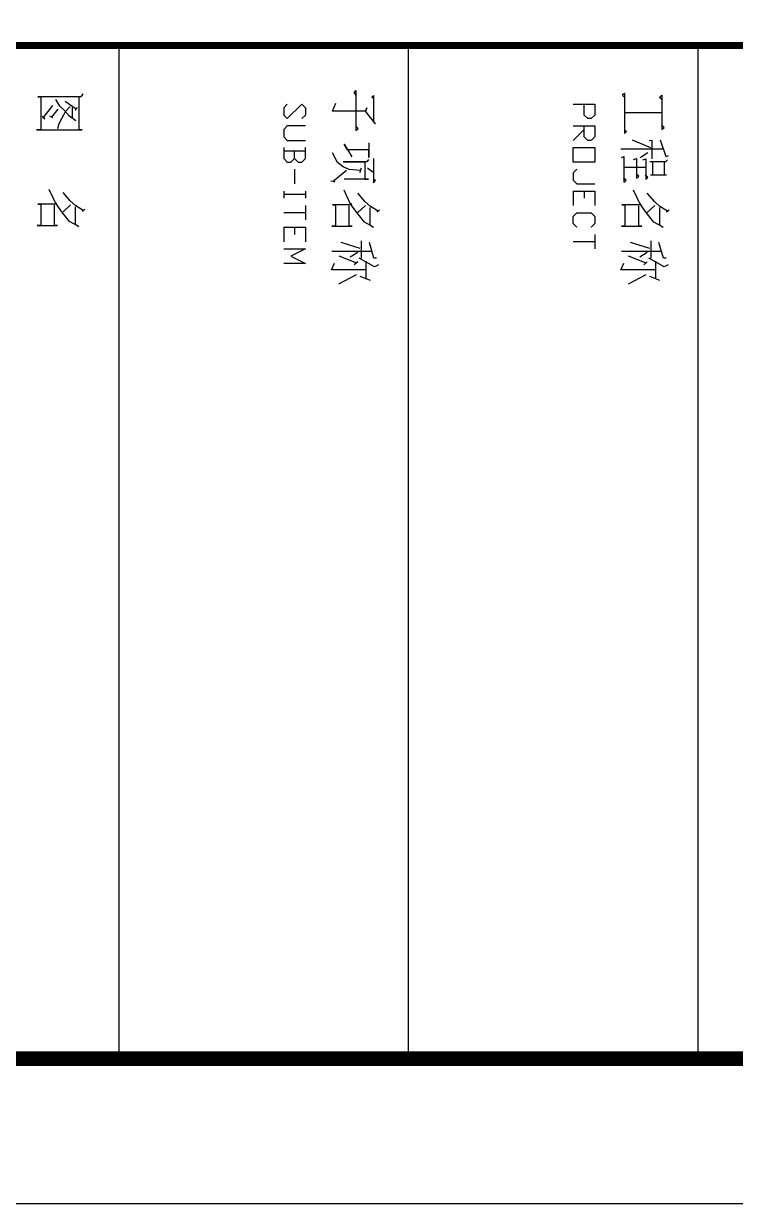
# Model space of a CAD drawing. Extents: x 2506385 to 2810062, y -487803 to -193521.
# Drawn here: x 2648405 to 2653321, y -450039 to -441887 of the extents above; entities that cross this region are included whole.
import ezdxf

# ---------------------------------------------------------------- set-up
doc = ezdxf.new("R2010")
doc.units = 0
doc.header["$LTSCALE"] = 1000
doc.header["$MEASUREMENT"] = 0
doc.layers.add('PUB_TITLE', color=4, linetype='Continuous')

# ---------------------------------------------------------------- blocks, each defined once
blk = doc.blocks.new('EWW')
at = {"layer": 'PUB_TITLE'}
for p, q in [((-165269.7518134492, 273754.5627054563), (-158269.7518069299, 273754.5627054563)), ((-164927.6051208528, 273507.1088509718), (-164689.6051206312, 273507.1088509718)), ((-164910.1051208361, 273489.6088509746), (-164927.6051208528, 273507.1088509718)), ((-164896.105120823, 273507.1088509718), (-164910.1051208361, 273489.6088509746)), ((-164805.1051207392, 273507.1088509718), (-164805.1051207392, 273248.1088510137)), ((-164805.1051207392, 273503.6088509727), (-164805.1051207392, 273248.1088510137)), ((-164703.6051206442, 273521.1088509699), (-164717.6051206572, 273503.6088509727)), ((-164689.6051206312, 273507.1088509718), (-164703.6051206442, 273521.1088509699)), ((-164500.6051204561, 273535.1088509671), (-164616.1051205622, 273496.6088509737)), ((-164553.1051205045, 273517.6088509699), (-164553.1051205045, 273223.6088510174)), ((-164507.6051204635, 273549.1088509653), (-164500.6051204561, 273535.1088509671)), ((-164479.6051204356, 273545.6088509662), (-164465.6051204226, 273531.6088509681)), ((-164465.6051204226, 273531.6088509681), (-164465.6051204226, 273423.1088509858)), ((-164465.6051204226, 273521.1088509699), (-164371.1051203369, 273521.1088509699)), ((-164374.6051203369, 273538.6088509671), (-164374.6051203369, 273426.6088509848)), ((-164157.6051201357, 273493.1088509746), (-164192.6051201674, 273454.6088509802)), ((-164126.1051201059, 273545.6088509662), (-164157.6051201357, 273493.1088509746)), ((-164150.6051201283, 273489.6088509746), (-164031.6051200184, 273489.6088509746)), ((-164133.1051201134, 273556.1088509643), (-164119.1051201003, 273538.6088509671)), ((-164119.1051201003, 273538.6088509671), (-164126.1051201059, 273545.6088509662)), ((-164014.1051200016, 273514.1088509709), (-164049.1051200351, 273451.1088509811)), ((-164031.6051200184, 273489.6088509746), (-164014.1051200016, 273514.1088509709)), ((-163800.6051198023, 273517.6088509699), (-163909.1051199047, 273486.1088509755)), ((-163846.1051198451, 273503.6088509727), (-163846.1051198451, 273227.1088510165)), ((-163800.6051198023, 273535.1088509671), (-163800.6051198023, 273517.6088509699)), ((-163741.1051197483, 273521.1088509699), (-163800.6051198023, 273416.1088509867)), ((-163755.1051197632, 273549.1088509653), (-163741.1051197483, 273521.1088509699)), ((-163646.6051196589, 273493.1088509746), (-163674.6051196849, 273423.1088509858)), ((-164616.1051205622, 273437.108850983), (-164486.6051204412, 273437.108850983)), ((-164612.6051205604, 273419.6088509858), (-164616.1051205622, 273437.108850983)), ((-164563.6051205157, 273430.1088509839), (-164616.1051205622, 273304.1088510044)), ((-164528.6051204803, 273409.1088509876), (-164493.6051204486, 273356.608850996)), ((-164462.1051204188, 273440.608850983), (-164371.1051203369, 273440.608850983)), ((-164357.105120322, 273409.1088509876), (-164374.6051203369, 273391.6088509904)), ((-164343.1051203089, 273395.1088509904), (-164357.105120322, 273409.1088509876)), ((-164192.6051201674, 273454.6088509802), (-164248.6051202195, 273405.6088509886)), ((-164164.6051201432, 273458.1088509802), (-164115.6051200985, 273405.6088509886)), ((-164049.1051200351, 273451.1088509811), (-164115.6051200985, 273398.6088509895)), ((-163919.605119914, 273430.1088509839), (-163800.6051198023, 273430.1088509839)), ((-163867.1051198675, 273423.1088509858), (-163909.1051199047, 273290.1088510072)), ((-163839.1051198395, 273405.6088509886), (-163807.6051198097, 273353.1088509969)), ((-163779.6051197855, 273461.6088509792), (-163657.10511967, 273461.6088509792)), ((-163776.1051197799, 273405.6088509886), (-163755.1051197632, 273381.1088509923)), ((-163720.1051197278, 273461.6088509792), (-163720.1051197278, 273223.6088510174)), ((-164490.1051204449, 273332.1088509997), (-164353.6051203182, 273332.1088509997)), ((-164483.1051204412, 273311.1088510035), (-164490.1051204449, 273332.1088509997)), ((-164486.6051204412, 273395.1088509904), (-164343.1051203089, 273395.1088509904)), ((-164479.6051204356, 273374.1088509932), (-164486.6051204412, 273395.1088509904)), ((-164427.105120389, 273391.6088509904), (-164427.105120389, 273244.6088510137)), ((-164367.6051203313, 273346.1088509979), (-164381.6051203443, 273328.6088510007)), ((-164353.6051203182, 273332.1088509997), (-164367.6051203313, 273346.1088509979)), ((-164178.6051201543, 273353.1088509969), (-164269.60512024, 273311.1088510035)), ((-164115.6051200985, 273398.6088509895), (-164178.6051201543, 273353.1088509969)), ((-164175.1051201525, 273363.6088509951), (-164168.105120145, 273356.608850996)), ((-164168.105120145, 273356.608850996), (-164168.105120145, 273230.6088510165)), ((-164021.105120009, 273346.1088509979), (-164161.1051201394, 273346.1088509979)), ((-164021.105120009, 273367.1088509941), (-164021.105120009, 273346.1088509979)), ((-164021.105120009, 273227.1088510165), (-164021.105120009, 273367.1088509941)), ((-163765.6051197706, 273398.6088509895), (-163814.6051198153, 273276.108851009)), ((-163685.1051196961, 273395.1088509904), (-163622.1051196365, 273272.608851009)), ((-164941.6051208659, 273248.1088510137), (-164661.6051206051, 273248.1088510137)), ((-164931.1051208584, 273234.1088510156), (-164941.6051208659, 273248.1088510137)), ((-164913.6051208398, 273244.6088510137), (-164931.1051208584, 273234.1088510156)), ((-164675.60512062, 273262.1088510109), (-164689.6051206312, 273248.1088510137)), ((-164661.6051206051, 273248.1088510137), (-164675.60512062, 273262.1088510109)), ((-164504.1051204579, 273244.6088510137), (-164325.6051202922, 273244.6088510137)), ((-164497.1051204524, 273227.1088510165), (-164504.1051204579, 273244.6088510137)), ((-164339.6051203071, 273258.6088510118), (-164353.6051203182, 273241.1088510146)), ((-164325.6051202922, 273244.6088510137), (-164339.6051203071, 273258.6088510118)), ((-164168.105120145, 273251.6088510128), (-164021.105120009, 273251.6088510128)), ((-164168.105120145, 273230.6088510165), (-164168.105120145, 273251.6088510128)), ((-164021.105120009, 273251.6088510128), (-164021.105120009, 273227.1088510165)), ((-163720.1051197278, 273223.6088510174), (-163765.6051197706, 273244.6088510137)), ((-164864.5151709861, 273043.9810227863), (-164789.5151709171, 273043.9810227863)), ((-164864.5151709861, 272893.9810228106), (-164864.5151709861, 273043.9810227863)), ((-164789.5151709171, 273043.9810227863), (-164764.5151708929, 273018.9810227901)), ((-164764.5151708929, 273018.9810227901), (-164764.5151708929, 272993.9810227938)), ((-164714.5151708482, 273043.9810227863), (-164639.5151707774, 273043.9810227863)), ((-164714.5151708482, 272893.9810228106), (-164714.5151708482, 273043.9810227863)), ((-164639.5151707774, 273043.9810227863), (-164614.5151707532, 273018.9810227901)), ((-164614.5151707532, 273018.9810227901), (-164614.5151707532, 272993.9810227938)), ((-164564.5151707067, 273043.9810227863), (-164464.5151706135, 273043.9810227863)), ((-164564.5151707067, 272893.9810228106), (-164564.5151707067, 273043.9810227863)), ((-164464.5151706135, 273043.9810227863), (-164464.5151706135, 272893.9810228106)), ((-164314.5151704757, 272918.9810228059), (-164314.5151704757, 273043.9810227863)), ((-164264.5151704273, 273043.9810227863), (-164164.5151703341, 273043.9810227863)), ((-164264.5151704273, 272893.9810228106), (-164264.5151704273, 273043.9810227863)), ((-164114.5151702894, 273018.9810227901), (-164089.5151702671, 273043.9810227863)), ((-164114.5151702894, 272918.9810228059), (-164114.5151702894, 273018.9810227901)), ((-164089.5151702671, 273043.9810227863), (-164039.5151702187, 273043.9810227863)), ((-164039.5151702187, 273043.9810227863), (-164014.5151701944, 273018.9810227901)), ((-163964.5151701479, 273043.9810227863), (-163864.5151700547, 273043.9810227863)), ((-163914.5151701032, 273043.9810227863), (-163914.5151701032, 272893.9810228106)), ((-164789.5151709171, 272968.9810227985), (-164864.5151709861, 272968.9810227985)), ((-164764.5151708929, 272993.9810227938), (-164789.5151709171, 272968.9810227985)), ((-164639.5151707774, 272968.9810227985), (-164714.5151708482, 272968.9810227985)), ((-164689.5151708259, 272968.9810227985), (-164614.5151707532, 272893.9810228106)), ((-164614.5151707532, 272993.9810227938), (-164639.5151707774, 272968.9810227985)), ((-164414.515170567, 272918.9810228059), (-164389.5151705446, 272893.9810228106)), ((-164339.5151704981, 272893.9810228106), (-164314.5151704757, 272918.9810228059)), ((-164264.5151704273, 272968.9810227985), (-164214.5151703807, 272968.9810227985)), ((-164089.5151702671, 272893.9810228106), (-164114.5151702894, 272918.9810228059)), ((-164014.5151701944, 272918.9810228059), (-164039.5151702187, 272893.9810228106)), ((-164464.5151706135, 272893.9810228106), (-164564.5151707067, 272893.9810228106)), ((-164389.5151705446, 272893.9810228106), (-164339.5151704981, 272893.9810228106)), ((-164264.5151704273, 272893.9810228106), (-164164.5151703341, 272893.9810228106)), ((-164039.5151702187, 272893.9810228106), (-164089.5151702671, 272893.9810228106)), ((-165269.7518134492, 271754.5627057757), (-158269.7518069299, 271754.5627057757)), ((-164126.1051201059, 271545.6088512857), (-164157.6051201357, 271493.108851294)), ((-164133.1051201134, 271556.1088512847), (-164119.1051201003, 271538.6088512875)), ((-164119.1051201003, 271538.6088512875), (-164126.1051201059, 271545.6088512857)), ((-163800.6051198023, 271535.1088512875), (-163800.6051198023, 271517.6088512903)), ((-163755.1051197632, 271549.1088512857), (-163741.1051197483, 271521.1088512903)), ((-164924.105120851, 271514.1088512912), (-164742.1051206796, 271514.1088512912)), ((-164913.6051208398, 271503.6088512931), (-164924.105120851, 271514.1088512912)), ((-164903.1051208305, 271514.1088512912), (-164913.6051208398, 271503.6088512931)), ((-164840.1051207709, 271468.6088512987), (-164815.6051207485, 271458.1088512996)), ((-164815.6051207485, 271458.1088512996), (-164840.1051207709, 271468.6088512987)), ((-164728.1051206666, 271528.1088512884), (-164815.6051207485, 271458.1088512996)), ((-164815.6051207485, 271458.1088512996), (-164815.6051207485, 271230.6088513369)), ((-164742.1051206796, 271514.1088512912), (-164728.1051206666, 271528.1088512884)), ((-164598.6051205455, 271482.6088512959), (-164497.1051204524, 271482.6088512959)), ((-164549.6051205008, 271482.6088512959), (-164549.6051205008, 271335.6088513192)), ((-164497.1051204524, 271482.6088512959), (-164549.6051205008, 271482.6088512959)), ((-164490.1051204449, 271514.1088512912), (-164322.1051202884, 271514.1088512912)), ((-164483.1051204412, 271479.1088512968), (-164465.6051204226, 271468.6088512987)), ((-164465.6051204226, 271468.6088512987), (-164465.6051204226, 271304.1088513248)), ((-164465.6051204226, 271454.6088513006), (-164346.6051203108, 271454.6088513006)), ((-164465.6051204226, 271304.1088513248), (-164465.6051204226, 271454.6088513006)), ((-164395.6051203592, 271510.6088512912), (-164423.6051203834, 271472.1088512978)), ((-164336.1051203015, 271528.1088512884), (-164346.6051203108, 271514.1088512912)), ((-164346.6051203108, 271479.1088512968), (-164346.6051203108, 271311.1088513238)), ((-164346.6051203108, 271454.6088513006), (-164346.6051203108, 271479.1088512968)), ((-164322.1051202884, 271514.1088512912), (-164336.1051203015, 271528.1088512884)), ((-164192.6051201674, 271454.6088513006), (-164248.6051202195, 271405.608851308)), ((-164157.6051201357, 271493.108851294), (-164192.6051201674, 271454.6088513006)), ((-164164.6051201432, 271458.1088512996), (-164115.6051200985, 271405.608851308)), ((-164150.6051201283, 271489.608851295), (-164031.6051200184, 271489.608851295)), ((-164049.1051200351, 271451.1088513015), (-164115.6051200985, 271398.6088513099)), ((-164014.1051200016, 271514.1088512912), (-164049.1051200351, 271451.1088513015)), ((-164031.6051200184, 271489.608851295), (-164014.1051200016, 271514.1088512912)), ((-163800.6051198023, 271517.6088512903), (-163909.1051199047, 271486.1088512959)), ((-163846.1051198451, 271503.6088512931), (-163846.1051198451, 271227.1088513369)), ((-163741.1051197483, 271521.1088512903), (-163800.6051198023, 271416.1088513071)), ((-163779.6051197855, 271461.6088512996), (-163657.10511967, 271461.6088512996)), ((-163720.1051197278, 271461.6088512996), (-163720.1051197278, 271223.6088513378)), ((-163646.6051196589, 271493.108851294), (-163674.6051196849, 271423.1088513052)), ((-164959.1051208826, 271391.6088513108), (-164682.6051206237, 271391.6088513108)), ((-164945.1051208696, 271381.1088513127), (-164959.1051208826, 271391.6088513108)), ((-164927.6051208528, 271395.1088513099), (-164945.1051208696, 271381.1088513127)), ((-164696.6051206368, 271409.108851308), (-164710.6051206498, 271395.1088513099)), ((-164682.6051206237, 271391.6088513108), (-164696.6051206368, 271409.108851308)), ((-164423.6051203834, 271430.1088513043), (-164392.1051203536, 271419.6088513061)), ((-164406.1051203667, 271426.6088513052), (-164413.1051203741, 271346.1088513182)), ((-164392.1051203536, 271419.6088513061), (-164406.1051203667, 271426.6088513052)), ((-164115.6051200985, 271398.6088513099), (-164178.6051201543, 271353.1088513164)), ((-164021.105120009, 271367.1088513145), (-164021.105120009, 271346.1088513182)), ((-164021.105120009, 271227.1088513369), (-164021.105120009, 271367.1088513145)), ((-163919.605119914, 271430.1088513043), (-163800.6051198023, 271430.1088513043)), ((-163867.1051198675, 271423.1088513052), (-163909.1051199047, 271290.1088513266)), ((-163839.1051198395, 271405.608851308), (-163807.6051198097, 271353.1088513164)), ((-163765.6051197706, 271398.6088513099), (-163814.6051198153, 271276.1088513294)), ((-163776.1051197799, 271405.608851308), (-163755.1051197632, 271381.1088513127)), ((-163685.1051196961, 271395.1088513099), (-163622.1051196365, 271272.6088513294)), ((-164588.105120538, 271311.1088513238), (-164500.6051204561, 271363.6088513155)), ((-164549.6051205008, 271335.6088513192), (-164588.105120538, 271311.1088513238)), ((-164430.605120389, 271304.1088513248), (-164462.1051204188, 271265.6088513313)), ((-164413.1051203741, 271346.1088513182), (-164430.605120389, 271304.1088513248)), ((-164406.1051203667, 271328.608851321), (-164332.6051202996, 271237.608851335)), ((-164178.6051201543, 271353.1088513164), (-164269.60512024, 271311.1088513238)), ((-164175.1051201525, 271363.6088513155), (-164168.105120145, 271356.6088513164)), ((-164168.105120145, 271356.6088513164), (-164168.105120145, 271230.6088513369)), ((-164021.105120009, 271346.1088513182), (-164161.1051201394, 271346.1088513182)), ((-164815.6051207485, 271230.6088513369), (-164871.6051208007, 271255.1088513322)), ((-164462.1051204188, 271265.6088513313), (-164528.6051204803, 271230.6088513369)), ((-164329.1051202959, 271248.1088513331), (-164332.6051202996, 271220.1088513378)), ((-164332.6051202996, 271237.608851335), (-164329.1051202959, 271248.1088513331)), ((-164168.105120145, 271251.6088513331), (-164021.105120009, 271251.6088513331)), ((-164168.105120145, 271230.6088513369), (-164168.105120145, 271251.6088513331)), ((-164021.105120009, 271251.6088513331), (-164021.105120009, 271227.1088513369)), ((-163720.1051197278, 271223.6088513378), (-163765.6051197706, 271244.6088513341)), ((-164864.5151709861, 271018.9810231104), (-164839.5151709637, 271043.9810231067)), ((-164839.5151709637, 271043.9810231067), (-164789.5151709171, 271043.9810231067)), ((-164789.5151709171, 271043.9810231067), (-164764.5151708929, 271018.9810231104)), ((-164714.5151708482, 271043.9810231067), (-164714.5151708482, 270918.9810231263)), ((-164614.5151707532, 270918.9810231263), (-164614.5151707532, 271043.9810231067)), ((-164489.5151706396, 271043.9810231067), (-164564.5151707067, 271043.9810231067)), ((-164539.5151706843, 271043.9810231067), (-164539.5151706843, 270893.98102313)), ((-164464.5151706135, 271018.9810231104), (-164489.5151706396, 271043.9810231067)), ((-164264.5151704273, 271043.9810231067), (-164214.5151703807, 271043.9810231067)), ((-164239.5151704049, 271043.9810231067), (-164239.5151704049, 270893.98102313)), ((-164164.5151703341, 271043.9810231067), (-164064.515170241, 271043.9810231067)), ((-164114.5151702894, 271043.9810231067), (-164114.5151702894, 270893.98102313)), ((-164014.5151701944, 271043.9810231067), (-163914.5151701032, 271043.9810231067)), ((-164014.5151701944, 270893.98102313), (-164014.5151701944, 271043.9810231067)), ((-163864.5151700547, 271043.9810231067), (-163814.5151700082, 270943.9810231226)), ((-163864.5151700547, 270893.98102313), (-163864.5151700547, 271043.9810231067)), ((-163814.5151700082, 270943.9810231226), (-163764.5151699616, 271043.9810231067)), ((-163764.5151699616, 271043.9810231067), (-163764.5151699616, 270893.98102313)), ((-164764.5151708929, 270918.9810231263), (-164864.5151709861, 271018.9810231104)), ((-164489.5151706396, 270968.9810231179), (-164539.5151706843, 270968.9810231179)), ((-164489.5151706396, 270968.9810231179), (-164464.5151706135, 270993.9810231142)), ((-164464.5151706135, 270943.9810231226), (-164489.5151706396, 270968.9810231179)), ((-164464.5151706135, 270993.9810231142), (-164464.5151706135, 271018.9810231104)), ((-164414.515170567, 270968.9810231179), (-164314.5151704757, 270968.9810231179)), ((-164014.5151701944, 270968.9810231179), (-163964.5151701479, 270968.9810231179)), ((-164864.5151709861, 270918.9810231263), (-164839.5151709637, 270893.98102313)), ((-164839.5151709637, 270893.98102313), (-164789.5151709171, 270893.98102313)), ((-164789.5151709171, 270893.98102313), (-164764.5151708929, 270918.9810231263)), ((-164714.5151708482, 270918.9810231263), (-164689.5151708259, 270893.98102313)), ((-164689.5151708259, 270893.98102313), (-164639.5151707774, 270893.98102313)), ((-164639.5151707774, 270893.98102313), (-164614.5151707532, 270918.9810231263)), ((-164564.5151707067, 270893.98102313), (-164489.5151706396, 270893.98102313)), ((-164489.5151706396, 270893.98102313), (-164464.5151706135, 270918.9810231263)), ((-164464.5151706135, 270918.9810231263), (-164464.5151706135, 270943.9810231226)), ((-164264.5151704273, 270893.98102313), (-164214.5151703807, 270893.98102313)), ((-164014.5151701944, 270893.98102313), (-163914.5151701032, 270893.98102313)), ((-165269.7518134492, 269754.5627060961), (-158269.7518069299, 269754.5627060961)), ((-164935.890879473, 269506.215430636), (-164914.8908794506, 269492.2154306378)), ((-164914.8908794506, 269492.2154306378), (-164914.8908794506, 269194.7154306853)), ((-164687.3908792383, 269502.715430636), (-164687.3908792383, 269481.7154306397)), ((-164687.3908792383, 269187.7154306872), (-164687.3908792383, 269502.715430636)), ((-164130.8908787204, 269509.715430635), (-164162.3908787502, 269457.2154306434)), ((-164137.8908787279, 269520.2154306332), (-164123.8908787149, 269502.715430636)), ((-164123.8908787149, 269502.715430636), (-164130.8908787204, 269509.715430635)), ((-164687.3908792383, 269481.7154306397), (-164914.8908794506, 269481.7154306397)), ((-164830.8908793724, 269460.7154306434), (-164883.3908794208, 269383.7154306555)), ((-164848.390879391, 269418.7154306499), (-164813.3908793556, 269387.2154306546)), ((-164841.3908793835, 269467.7154306425), (-164823.8908793686, 269453.7154306443)), ((-164841.3908793835, 269432.7154306481), (-164771.3908793165, 269432.7154306481)), ((-164823.8908793686, 269453.7154306443), (-164830.8908793724, 269460.7154306434)), ((-164781.8908793277, 269415.2154306499), (-164820.3908793631, 269380.2154306564)), ((-164750.3908792979, 269457.2154306434), (-164781.8908793277, 269415.2154306499)), ((-164771.3908793165, 269432.7154306481), (-164750.3908792979, 269457.2154306434)), ((-164197.3908787819, 269418.7154306499), (-164253.3908788341, 269369.7154306574)), ((-164162.3908787502, 269457.2154306434), (-164197.3908787819, 269418.7154306499)), ((-164169.3908787577, 269422.215430649), (-164120.390878713, 269369.7154306574)), ((-164155.3908787428, 269453.7154306443), (-164036.3908786329, 269453.7154306443)), ((-164053.8908786497, 269415.2154306499), (-164120.390878713, 269362.7154306592)), ((-164018.8908786161, 269478.2154306406), (-164053.8908786497, 269415.2154306499)), ((-164036.3908786329, 269453.7154306443), (-164018.8908786161, 269478.2154306406)), ((-164851.8908793929, 269348.7154306611), (-164897.3908794357, 269320.7154306658)), ((-164820.3908793631, 269380.2154306564), (-164851.8908793929, 269348.7154306611)), ((-164830.8908793724, 269334.715430663), (-164774.8908793202, 269289.2154306704)), ((-164813.3908793556, 269387.2154306546), (-164767.8908793165, 269362.7154306592)), ((-164767.8908793165, 269362.7154306592), (-164729.3908792792, 269341.715430662)), ((-164729.3908792792, 269341.715430662), (-164694.3908792457, 269331.2154306639)), ((-164120.390878713, 269362.7154306592), (-164183.3908787689, 269317.2154306658)), ((-164025.8908786236, 269331.2154306639), (-164025.8908786236, 269310.2154306676)), ((-164025.8908786236, 269191.2154306863), (-164025.8908786236, 269331.2154306639)), ((-164855.3908793947, 269296.2154306695), (-164771.3908793165, 269233.2154306797)), ((-164771.3908793165, 269296.2154306695), (-164781.8908793277, 269278.7154306723)), ((-164774.8908793202, 269289.2154306704), (-164771.3908793165, 269296.2154306695)), ((-164183.3908787689, 269317.2154306658), (-164274.3908788546, 269275.2154306732)), ((-164179.890878767, 269327.7154306648), (-164172.8908787596, 269320.7154306658)), ((-164172.8908787596, 269320.7154306658), (-164172.8908787596, 269194.7154306853)), ((-164025.8908786236, 269310.2154306676), (-164165.890878754, 269310.2154306676)), ((-164914.8908794506, 269215.7154306825), (-164687.3908792383, 269215.7154306825)), ((-164914.8908794506, 269194.7154306853), (-164914.8908794506, 269215.7154306825)), ((-164764.3908793109, 269243.7154306779), (-164778.3908793239, 269226.2154306807)), ((-164771.3908793165, 269233.2154306797), (-164764.3908793109, 269243.7154306779)), ((-164687.3908792383, 269215.7154306825), (-164687.3908792383, 269187.7154306872)), ((-164172.8908787596, 269215.7154306825), (-164025.8908786236, 269215.7154306825)), ((-164172.8908787596, 269194.7154306853), (-164172.8908787596, 269215.7154306825)), ((-164025.8908786236, 269215.7154306825), (-164025.8908786236, 269191.2154306863))]:
    blk.add_line(p, q, dxfattribs=at)
at = {"layer": 'PUB_TITLE', "const_width": 50}
blk.add_lwpolyline([(-165269.7518134492, 263754.5627070563), (-165269.7518134492, 275754.5627051359), (-158269.7518069299, 275754.5627051359), (-158269.7518069299, 263754.5627070563)], close=True, dxfattribs=at)

msp = doc.modelspace()

# ---------------------------------------------------------------- linework, layer by layer
at = {"layer": 'PUB_TITLE', "linetype": 'ByBlock'}
msp.add_lwpolyline([(2642061.671110406, -375738.699050635), (2642061.671110406, -450038.699050635), (2684061.671110406, -450038.699050635), (2684061.671110406, -375738.699050635)], close=True, dxfattribs=at)
at = {"layer": 'PUB_TITLE', "linetype": 'ByBlock', "const_width": 100}
msp.add_lwpolyline([(2643061.671110406, -378238.699050635), (2643061.671110406, -449038.699050635), (2683061.671110406, -449038.699050635), (2683061.671110406, -378238.699050635)], close=True, dxfattribs=at)

# ---------------------------------------------------------------- block references
at = {"rotation": 270}
msp.add_blockref('EWW', (2379307.108403349, -607308.450857563), dxfattribs=at)

doc.saveas('drawing.dxf')
